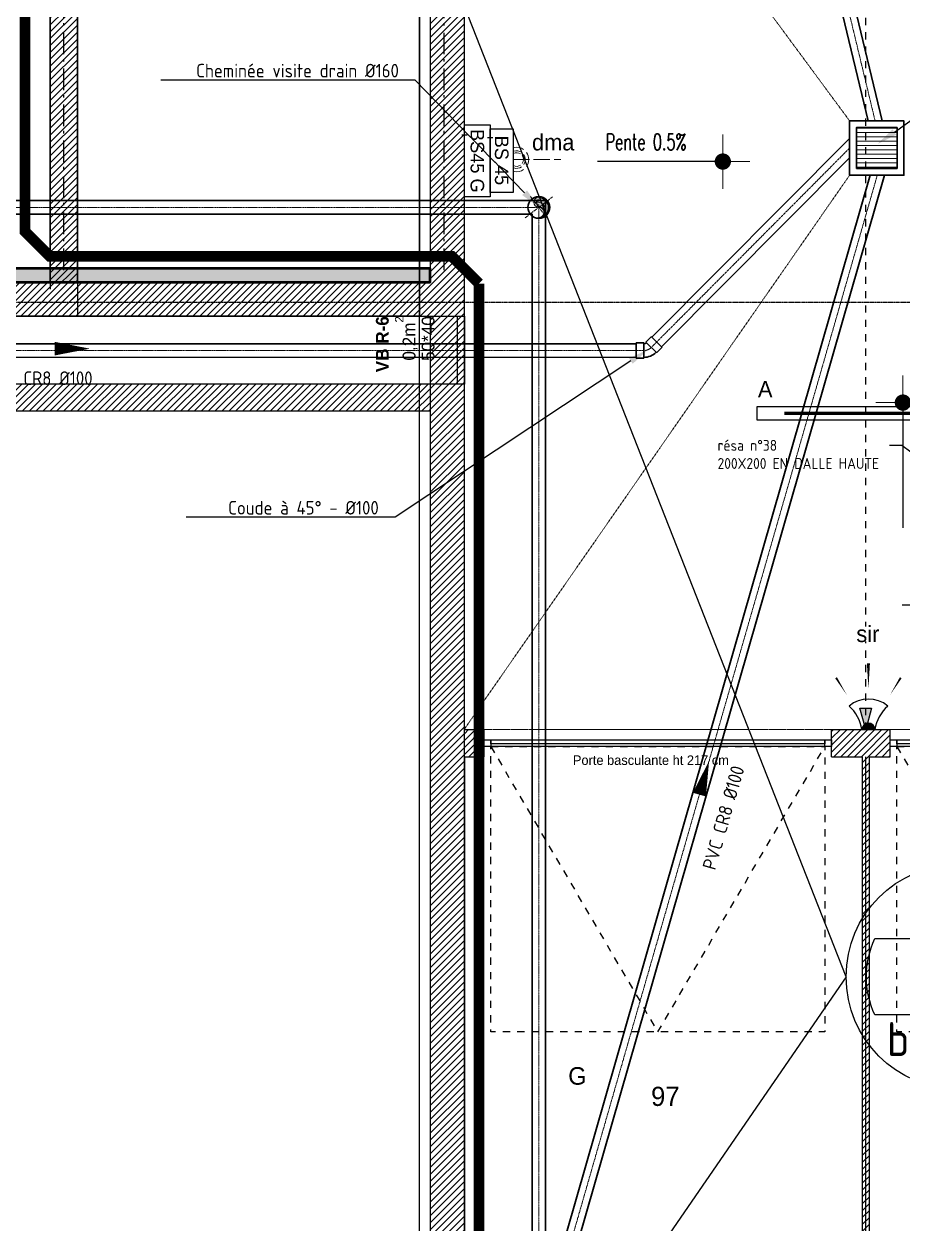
# Model space of a CAD drawing. Header units: centimetres. Extents: x 2097 to 16812, y -3973 to 8191.
# Drawn here: x 8127 to 8774, y 2583 to 3466 of the extents above; entities that cross this region are included whole.
import ezdxf
from ezdxf import colors
from ezdxf.entities.mleader import LeaderData, LeaderLine
from ezdxf.enums import TextEntityAlignment as Align
from ezdxf.math import Vec2, Vec3

# ---------------------------------------------------------------- set-up
doc = ezdxf.new("R2010")
doc.units = ezdxf.units.CM
for name, pattern in [('ACAD_ISO02W100', [15, 12, -3]), ('AXES', [4, 2.5, -0.4999999999999999, 0.4999999999999999, -0.4999999999999999]), ('CACHE', [0.7499999999999999, 0.4999999999999999, -0.25]), ('prlm_ep', [2.5, 1.25, -0.25, 0.25, -0.25, 0.25, -0.25]), ('Style de ligne -1', [0.41664, 0.20828, -0.20836]), ('Style de ligne -6', [1.0416400000000001, 0.625, -0.20828, 0.06943000000000005, -0.13893]), ('VW-01', [0.41656, 0.20828, -0.20828])]:
    doc.linetypes.add(name, pattern=pattern)
doc.layers.get('0').update_dxf_attribs({"color": 252, "lineweight": 18})
for name, color, linetype in [('01_texte', 252, 'Continuous'), ('B GÈnÈral_Hatch', 252, 'Continuous'), ('B Général', 252, 'Continuous'), ('C ANNOTATIONS-axes horizontaux', 252, 'VW-01'), ('C ANNOTATIONS-prestations', 252, 'Continuous'), ('C ANNOTATIONS-texte', 252, 'Continuous'), ('prlm-BA', 252, 'Continuous'), ('prlm-EAU-EP', 141, 'Continuous'), ('prlm-ELEC-CFO', 201, 'Continuous'), ('prlm-ELEC-SSI', 230, 'Continuous')]:
    doc.layers.add(name, color=color, linetype=linetype)
doc.layers.add('_GAZELEC-RESERVATION', color=1, linetype='Continuous', lineweight=18)
doc.layers.add('Fontanel-rsd', color=7, linetype='Continuous', lineweight=0)
doc.layers.add('prlm-ZEROPLOT', color=254, linetype='Continuous', plot=False)
doc.styles.add('00-Cote-50ème', font='ROMANS.SHX', dxfattribs={"width": 0.65, "height": 12})
doc.styles.add('CEDTXT', font='isocp.shx')
doc.styles.add('Eurostile', font='')
doc.styles.add('Eurostile (bold)', font='')
doc.styles.add('prlm-elec-cfo', font='comic.ttf', dxfattribs={"height": 12})
doc.styles.add('prlm-elec-ssi', font='comic.ttf', dxfattribs={"height": 12})
doc.styles.get("Standard").update_dxf_attribs({"font": 'isocp.shx', "height": 15})
doc.styles.get('Eurostile').set_extended_font_data('Eurostile')
doc.styles.get('Eurostile (bold)').set_extended_font_data('Eurostile', bold=True)
doc.dimstyles.new('Côtes-EXE-50ème-cm', dxfattribs={"dimscale": 1000, "dimtxt": 12, "dimasz": 0.01, "dimexe": 0.02, "dimexo": 0.02, "dimgap": 0.0018, "dimtad": 1, "dimdec": 1, "dimrnd": 0.5, "dimzin": 12, "dimdsep": 46, "dimtxsty": '00-Cote-50ème', "dimblk1": 'COT-ROND', "dimblk2": 'COT-ROND', "dimsah": 1, "dimcen": 0, "dimse1": 1, "dimse2": 1, "dimclrd": 256, "dimclre": 256, "dimclrt": 7, "dimazin": 2, "dimtfac": 1, "dimtdec": 1, "dimtix": 1, "dimtmove": 2, "dimatfit": 3, "dimldrblk": 'COT-ROND', "dimfxl": 1, "dimtolj": 1, "dimtzin": 0, "dimarcsym": 0})
pattern_1 = [(45, (0, 0), (2.425347222222122, -2.645833333333339), [])]

# ---------------------------------------------------------------- blocks, each defined once
blk = doc.blocks.new('Parking Spaces')
at = {"layer": 'B Général', "linetype": 'Continuous'}
for p, q in [((0, 0), (3.061616997868383e-14, 500)), ((295.5, 0), (295.5000000000001, 500)), ((295.5, 0), (295.5000000000001, 500)), ((591, 0), (591, 500))]:
    blk.add_line(p, q, dxfattribs=at)
at = {"layer": 'B Général', "extrusion": (0, 0, -1), "char_height": 14.11800130208333, "attachment_point": 5, "text_direction": (-1, 1.224646799147353e-16, 0), "line_spacing_factor": 0.8941417206159927, "style": 'Eurostile'}
for s, insert in [('96', (147.75, 250)), ('97', (443.25, 250))]:
    blk.add_mtext(s, dxfattribs=dict(at, insert=insert))
blk = doc.blocks.new('Porte basculante ht200cm')
at = {"layer": 'B Général', "linetype": 'Style de ligne -1', "ltscale": 25.4}
for p, q in [((-123, -2.5), (0, -212.5)), ((0, -212.5), (123, -2.5))]:
    blk.add_line(p, q, dxfattribs=at)
at = {"layer": 'B Général', "linetype": 'Continuous', "flags": 128}
for points in [[(-128, 2.5), (128, 2.5), (128, -2.5), (-128, -2.5)], [(-123, 2.5), (123, 2.5), (123, -0.5), (-123, -0.5)]]:
    blk.add_lwpolyline(points, close=True, dxfattribs=at)
at = {"layer": 'B Général', "flags": 128}
for points in [[(-128, 2.5), (-123, 2.5), (-123, -2.5), (-128, -2.5)], [(123, 2.5), (128, 2.5), (128, -2.5), (123, -2.5)]]:
    blk.add_lwpolyline(points, close=True, dxfattribs=at)
at = {"layer": 'B Général', "linetype": 'Style de ligne -1', "ltscale": 25.4, "flags": 128}
blk.add_lwpolyline([(-123, -2.5), (123, -2.5), (123, -212.5), (-123, -212.5)], close=True, dxfattribs=at)
at = {"layer": 'B Général', "insert": (-66, -238.416693250868), "char_height": 12.94150119357639, "attachment_point": 1, "line_spacing_factor": 0.8941417206159925, "style": 'Eurostile'}
blk.add_mtext('G', dxfattribs=at)
at = {"layer": 'C ANNOTATIONS-prestations', "insert": (-62.5811138648618, -8.981973471623414), "char_height": 7.059000651041666, "attachment_point": 1, "line_spacing_factor": 0.8941417206159927, "style": 'Eurostile'}
blk.add_mtext('Porte basculante ht 217 cm', dxfattribs=at)
blk = doc.blocks.new('Objet Paramétrique-3')
at = {"layer": 'B Général', "linetype": 'Continuous'}
for p, q in [((0, 0), (3.061616997868383e-14, 500)), ((250, 0), (250.0000000000001, 500)), ((0, 0), (250, 0))]:
    blk.add_line(p, q, dxfattribs=at)
at = {"layer": 'B Général', "insert": (125, 250), "char_height": 14.11800130208333, "attachment_point": 5, "line_spacing_factor": 0.8941417206159927, "style": 'Eurostile'}
blk.add_mtext('99', dxfattribs=at)
blk = doc.blocks.new('Objet Paramétrique-6')
at = {"layer": 'B Général', "linetype": 'Continuous'}
for p, q in [((0, 0), (3.061616997868383e-14, 500)), ((260, 0), (260.0000000000001, 500)), ((0, 0), (260, 0))]:
    blk.add_line(p, q, dxfattribs=at)
at = {"layer": 'B Général', "insert": (130, 250), "char_height": 14.11800130208333, "attachment_point": 5, "line_spacing_factor": 0.8941417206159927, "style": 'Eurostile'}
blk.add_mtext('98', dxfattribs=at)
blk = doc.blocks.new('A$C711F189D')
at = {"layer": '01_texte', "color": 0}
for points in [[(-476.9158257470899, -949.1198513158765), (-757.9993493668971, -235.1511686451781)], [(-476.9158257470899, -949.1198513158765), (-762.9993531558557, -1364.8979741271)]]:
    blk.add_lwpolyline(points, dxfattribs=at)
blk.add_lwpolyline([(-455.8088854654106, -921.0277531900379), (-332.6913793445474, -921.0277531900379, -0.2173899668978265), (-332.6913793445474, -977.2119494417152), (-455.8088854654106, -977.2119494417152, -0.2173899668978255), (-455.8088854654106, -921.0277531900379, 24.04159457879226)], format="xyb", dxfattribs=at)
blk.add_circle((-394.2501324049863, -949.1198513158765), 82.66569334210362, dxfattribs=at)
at = {"layer": '01_texte', "color": 0, "style": 'CEDTXT'}
blk.add_text('b:205.03', height=25, dxfattribs=at).set_placement((-392.5550811782359, -995.023242302474), align=Align.MIDDLE_CENTER)
blk = doc.blocks.new('xi.lumA')
at = {"layer": 'prlm-ELEC-CFO', "color": 0, "linetype": 'ByBlock', "lineweight": -2, "ltscale": 50}
blk.add_lwpolyline([(-80, -5), (-80, 5), (80, 5), (80, -5)], close=True, dxfattribs=at)
at = {"layer": 'prlm-ELEC-CFO', "color": 0, "linetype": 'ByBlock', "lineweight": 5, "ltscale": 50, "const_width": 2.6}
blk.add_lwpolyline([(-60, 0), (60, 2.449293598294707e-15), (60, 2.449293598294707e-15)], dxfattribs=at)
blk = doc.blocks.new('xi.dma')
at = {"layer": 'prlm-ELEC-CFO', "color": 0, "linetype": 'ACAD_ISO02W100', "lineweight": 5, "flags": 128}
for points in [[(0, 0), (2.14306111918916e-15, 35)], [(-20, 0), (20, 0)]]:
    blk.add_lwpolyline(points, dxfattribs=at)
at = {"layer": 'prlm-ELEC-CFO', "color": 0, "linetype": 'ByBlock', "lineweight": 5}
for radius, start, end in [(9, 55.00000000000264, 124.9999999999974), (6.5, 55.00000000000264, 124.9999999999974), (9, 145.0000000000026, 191.8029645932288), (6.5, 145.0000000000026, 199.0386751890759), (5, 145.0000000000026, 207.3744600146318), (5, 55.00000000000264, 124.9999999999974), (5, 332.6255399853683, 34.99999999999736), (6.5, 340.9613248109241, 34.99999999999736), (9, 348.1970354067711, 34.99999999999736)]:
    blk.add_arc((-1.818989403545856e-12, 2.41194238509479), radius, start, end, dxfattribs=at)
blk = doc.blocks.new('xi.bs45')
at = {"layer": 'prlm-ELEC-SSI', "color": 0, "linetype": 'ByBlock', "lineweight": -2}
blk.add_lwpolyline([(-23.45764456212055, 17), (23.45764456212055, 17), (23.45764456212055, 0), (-23.45764456212055, 0)], close=True, dxfattribs=at)
at = {"layer": 'prlm-ZEROPLOT', "color": 254, "linetype": 'ByBlock', "lineweight": -2}
blk.add_lwpolyline([(-16.99832946183544, -1.978939716698825), (-16.99832946183544, 2.021060283301175)], dxfattribs=at)
at = {"layer": 'prlm-ELEC-SSI', "color": 0, "linetype": 'ByBlock', "lineweight": -2, "insert": (-0.2377037487871603, 8.38592440103168), "char_height": 10, "width": 43.76937607658702, "attachment_point": 5, "style": 'prlm-elec-cfo', "bg_fill": 3, "box_fill_scale": 1, "bg_fill_color": 256, "bg_fill_transparency": 0}
blk.add_mtext('BS 45', dxfattribs=at)
blk = doc.blocks.new('xi.bs45g')
at = {"layer": 'prlm-ELEC-SSI', "color": 0, "linetype": 'ByBlock', "lineweight": -2}
blk.add_lwpolyline([(-26.45764456212056, 19), (26.45764456212055, 19), (26.45764456212055, 0), (-26.45764456212055, 0)], close=True, dxfattribs=at)
at = {"layer": 'prlm-ZEROPLOT', "color": 254, "linetype": 'ByBlock', "lineweight": -2}
blk.add_lwpolyline([(-18.99999999999999, -1.999999999999996), (-18.99999999999999, 2)], dxfattribs=at)
at = {"layer": 'prlm-ELEC-SSI', "color": 0, "linetype": 'ByBlock', "lineweight": -2, "insert": (0.06207185706060656, 9.460127505502925), "char_height": 10, "width": 49.66057497785333, "attachment_point": 5, "style": 'prlm-elec-cfo', "bg_fill": 3, "box_fill_scale": 1, "bg_fill_color": 256, "bg_fill_transparency": 0}
blk.add_mtext('BS45 G', dxfattribs=at)
blk = doc.blocks.new('xi.sir')
at = {"layer": 'prlm-ELEC-SSI'}
blk.add_hatch(color=0, dxfattribs=at).paths.add_polyline_path([(-4.810390982873949, 4.440892098500626e-16), (4.817543221989935, -1.332267629550188e-15, 1)])
at = {"layer": 'prlm-ELEC-SSI', "color": 0, "flags": 128}
for points in [[(0.003576119557994922, 30.00000000000001, 0, 2.25, 0), (0.00357611955799607, 48.75, 0, 0, 0)], [(-15.87292407984771, 25.45460157649832, 0, 1.5, 0), (-23.81117417955057, 38.18190236474748, 0, 0, 0)], [(15.88007631896371, 25.45460157649831, 0, 1.5, 0), (23.81832641866657, 38.18190236474748, 0, 0, 0)]]:
    blk.add_lwpolyline(points, format="xyseb", dxfattribs=at)
blk.add_lwpolyline([(-4.810390982873949, 4.592273826833915e-16), (4.817543221989935, -1.165734175856414e-15)], dxfattribs=at)
at = {"layer": 'prlm-ELEC-SSI', "color": 0}
for centre, radius, start, end in [((0.003576119557996284, -2.666980052802203e-16), 22.5, 50.61869435007318, 129.3813056499268), ((-33.01495127341107, -4.075443387564103), 28.49748164290633, 8.222097287565061, 48.87538131448579), ((33.02210351252705, -4.075443387564108), 28.49748164290633, 131.1246186855142, 171.7779027124349), ((0.003576119557993085, -3.532533965865114e-16), 4.813967102431942, 0, 180)]:
    blk.add_arc(centre, radius, start, end, dxfattribs=at)
blk = doc.blocks.new('COT-ROND')
at = {"color": 0, "linetype": 'ByBlock', "lineweight": 0}
for p, q in [((0, -1), (0, 1)), ((-1, 0), (1, 0))]:
    blk.add_line(p, q, dxfattribs=at)
at = {"color": 0, "linetype": 'ByBlock', "lineweight": 0, "const_width": 0.3}
blk.add_lwpolyline([(-0.1499999999999986, 0, 1), (0.1499999999999986, 0, 1)], format="xyb", close=True, dxfattribs=at)
blk = doc.blocks.new('PVC DN100 C 45°')
at = {"color": 0, "lineweight": -2}
for p, q in [((112.3664609669058, 102.2437120883587), (72.0613744392731, 61.93862556072418)), ((116.3969696196691, 98.21320343559637), (112.3664609669058, 102.2437120883587)), ((116.3969696196691, 98.21320343559637), (187.107647738324, 27.50252531694423)), ((0, 50), (0, 55.70000000000073)), ((0, 55.70000000000073), (57, 55.70000000000073)), ((0, 50), (0, -50)), ((57, 55.70000000000073), (57, 50)), ((57, 50), (57, -50)), ((72.0613744392731, 61.93862556072418), (76.09188309203637, 57.90811690796181)), ((76.09188309203637, 57.90811690796181), (146.8025612106912, -12.80256121069033)), ((150.8330698634545, -16.83306986345269), (191.1381563910873, 23.47201666418187)), ((191.1381563910873, 23.47201666418187), (187.107647738324, 27.50252531694423)), ((0, -55.70000000000073), (0, -50)), ((57, -55.70000000000073), (0, -55.70000000000073)), ((57, -50), (57, -55.70000000000073)), ((146.8025612106912, -12.80256121069033), (150.8330698634545, -16.83306986345269))]:
    blk.add_line(p, q, dxfattribs=at)
at = {"color": 9, "linetype": 'AXES'}
for p, q in [((0, 0), (56.99999999999909, 0)), ((111.4472221513633, 22.55277784863574), (151.752308678997, 62.85786437626666))]:
    blk.add_line(p, q, dxfattribs=at)
at = {"color": 0, "lineweight": -2}
for radius in [27, 127]:
    blk.add_arc((57, 77), radius, 270, 315.0000000000737, dxfattribs=at)
at = {"color": 9, "linetype": 'AXES'}
blk.add_arc((56.99999999999909, 77), 77, 270, 315.0000000000737, dxfattribs=at)
blk = doc.blocks.new('A$C71B04B9C')
at = {"linetype": 'Continuous', "true_color": 0xe6e6e6}
h = blk.add_hatch(color=254, dxfattribs=at)
edge = h.paths.add_edge_path()
edge.add_arc((-0.000202514882403193, -4.903904482489452e-08), 7.460166020399811, 270.0154294565103, 450.0154294565103)
edge.add_arc((-0.001207006909680786, 3.73008282590763), 3.730083010199905, 90.0154294565103, 270.0154294565103)
edge.add_arc((0.0008019771448743995, -3.730082923986629), 3.730083010199905, -89.98457054348972, 90.01542945651028, ccw=False)
at = {"color": 9, "linetype": 'AXES'}
for p, q in [((-10.09425495997857, -7.732988994959669), (10.09256624834961, 7.733200575885348)), ((-6.082109386490629, 7.93850703769931), (6.08138272609358, -7.937558584082581))]:
    blk.add_line(p, q, dxfattribs=at)
at = {"color": 9, "linetype": 'Continuous'}
for p, q in [((-0.001709252919681603, 5.595124263382786), (-1.866248444384837, 3.729580579893991)), ((-1.866248444384837, 3.729580579893991), (-0.001207006909680786, 3.73008282590763)), ((-0.0003364471485838294, 0.4973443342869359), (-0.0007047608960419893, 1.865041388434292)), ((3.729880360067909, 0.001004442987323273), (3.480705922389461, 1.865978914326661))]:
    blk.add_line(p, q, dxfattribs=at)
at = {"color": 0, "linetype": 'ByBlock', "lineweight": -2}
blk.add_circle((-0.0002025148696702672, -4.903904482489452e-08), 8, dxfattribs=at)
at = {"color": 9, "linetype": 'Continuous'}
for centre, radius, start, end in [((-0.001207006909680786, 3.73008282590763), 3.730083010199905, 90.0154294565103, 270.0154294565103), ((-0.001207006909680786, 3.73008282590763), 1.865041505099953, 90.0154294565103, 270.0154294565103), ((-0.000202514882403193, -4.903904482489452e-08), 7.460166020399811, 270.0154294565103, 90.0154294565103), ((-0.000202514882403193, -4.903904482489452e-08), 6.962821619039822, 0.01542945677085333, 90.0154294565103), ((-0.000202514882403193, -4.903904482489452e-08), 3.730083010199905, 0.01542945677085333, 90.0154294565103), ((0.00850601699858089, -3.481408639632718), 3.978762799745972, 269.9035237799076, 90.12733513360807), ((0.0008019771448743995, -3.730082923986629), 3.730083010199905, 270.0154294565103, 90.0154294565103), ((-0.5153091976098949, -0.0001387646043440327), 7.477928320448124, 273.9652974788025, 0.01542945677085333), ((-0.6075209821756289, -2.030986642619609), 5.64800316707056, 303.239055893699, 43.62791370935579)]:
    blk.add_arc(centre, radius, start, end, dxfattribs=at)

msp = doc.modelspace()

# ---------------------------------------------------------------- hatches: boundary and pattern name
at = {"layer": 'B GÈnÈral_Hatch', "linetype": 'Continuous'}
h = msp.add_hatch(dxfattribs=at)
h.set_pattern_fill('50_BETON', color=256, style=0, pattern_type=2)
h.set_pattern_definition(pattern_1)
h.paths.add_polyline_path([(8166.484212985633, 3251.388688507506), (8166.484213010064, 3774.33588197905), (8146.484213010301, 3779.336586608736), (8146.484212986566, 3271.388688509907)])
h = msp.add_hatch(dxfattribs=at)
h.set_pattern_fill('50_BETON', color=256, style=0, pattern_type=2)
h.set_pattern_definition(pattern_1)
h.paths.add_polyline_path([(8451.484862326146, 3779.325841030478), (8426.484862326146, 3774.326721810602), (8426.484862326142, 2324.490936158188), (8451.484862326142, 2349.490936158189)])
h = msp.add_hatch(dxfattribs=at)
h.set_pattern_fill('50_BETON', color=256, style=0, pattern_type=2)
h.set_pattern_definition(pattern_1)
h.paths.add_polyline_path([(8426.484862326144, 3251.388905064828), (8426.484862326144, 3276.388905064828), (7074.484212900567, 3276.388905064827), (7074.484212900567, 3251.388905064828)])
h = msp.add_hatch(dxfattribs=at)
h.set_pattern_fill('50_BETON', color=256, style=0, pattern_type=2)
h.set_pattern_definition(pattern_1)
h.paths.add_polyline_path([(7738.999999867992, 3201.388905064828), (7718.999999867992, 3181.388905064828), (8426.484862326144, 3181.388905064828), (8426.484862326144, 3201.388905064828)])
msp.add_hatch(color=250, dxfattribs=at).paths.add_polyline_path([(8751.23823088272, 2963.063904635271), (8746.984537452878, 2947.188904635271), (8742.730844023034, 2963.063904635271)])
h = msp.add_hatch(dxfattribs=at)
h.set_pattern_fill('50_BETON', color=256, style=0, pattern_type=2)
h.set_pattern_definition(pattern_1)
h.paths.add_polyline_path([(8451.476265198864, 2947.188904635271), (8451.476265198864, 2927.188904635271), (8465.93299653432, 2927.188904635271), (8465.93299653432, 2947.188904635271)])
h = msp.add_hatch(dxfattribs=at)
h.set_pattern_fill('50_BETON', color=256, style=0, pattern_type=2)
h.set_pattern_definition(pattern_1)
h.paths.add_polyline_path([(8721.93299653432, 2947.188904635271), (8721.93299653432, 2927.188904635271), (8765, 2927.188904635271), (8765, 2947.188904635271)])
h = msp.add_hatch(dxfattribs=at)
h.set_pattern_fill('50_BETON', color=256, style=0, pattern_type=2)
h.set_pattern_definition(pattern_1)
h.paths.add_polyline_path([(8749.694215426745, 2927.188904635267), (8744.694215426745, 2927.18890463527), (8744.694215426745, 2349.490936158189), (8749.694215426745, 2349.490936158189)])
at = {"layer": 'Fontanel-rsd', "lineweight": 15, "ltscale": 5}
h = msp.add_hatch(dxfattribs=at)
h.set_pattern_fill('ANSI31', color=6, angle=134.9999999999997, style=0)
h.set_pattern_definition([(180, (39467882.64759953, -5142751.953254766), (-2.217930156804754e-14, -3.175), [])])
h.paths.add_polyline_path([(8740.147510576366, 3360.13848110369), (8740.147510576366, 3390.138481118591), (8770.147510583816, 3390.138481118591), (8770.147510583816, 3360.13848110369)])
at = {"layer": 'Fontanel-rsd', "lineweight": 0}
h = msp.add_hatch(color=101, dxfattribs=at)
h.dxf.hatch_style = 1
h.paths.add_polyline_path([(7519.401915695958, 3286.488904948435), (7519.401915695958, 3276.488905158719), (8426.284197456014, 3276.488905158719), (8426.284197456014, 3286.488904948435)])

# ---------------------------------------------------------------- linework, layer by layer
at = {"layer": 'B Général', "linetype": 'Style de ligne -6', "ltscale": 25.4}
for p, q in [((8156.484212929124, 3285.388905000714), (8156.484212929124, 5820.388904897489)), ((8436.48421288884, 3285.388904998722), (8436.48421288884, 5820.388904895496))]:
    msp.add_line(p, q, dxfattribs=at)
at = {"layer": 'B Général', "linetype": 'VW-01', "ltscale": 25.4}
msp.add_line((8746.984537452878, 2947.188904635271), (8746.984537452878, 3977.188904635271), dxfattribs=at)
at = {"layer": 'B Général', "linetype": 'Continuous', "lineweight": 18}
for p, q in [((8146.484213010299, 3779.336586608734), (8146.484212986567, 3271.388688509907)), ((8166.484213010064, 3774.335881979049), (8166.484212985633, 3251.388688507506)), ((8426.484862326146, 3276.388905064828), (8426.484862326146, 3774.326721810602)), ((8451.484862326142, 2349.490936158189), (8451.484862326146, 3779.325841030478)), ((7896.984212870588, 3276.388905064828), (8426.484862326144, 3276.388905064828)), ((7738.999999867992, 3251.388905064828), (8426.484862326144, 3251.388905064828)), ((8426.484862326142, 2324.490936158188), (8426.484862326146, 3251.388905064828)), ((8426.484862326146, 3201.388905064828), (7738.999999867992, 3201.388905064828)), ((8426.484862326146, 3181.388905064828), (7718.999999867992, 3181.388905064828)), ((8451.476265198864, 2947.188904635271), (8465.93299653432, 2947.188904635271)), ((8721.93299653432, 2947.188904635271), (8765, 2947.188904635271)), ((8451.476265198864, 2927.188904635271), (8465.93299653432, 2927.188904635271)), ((8721.93299653432, 2927.188904635271), (8744.694215426745, 2927.188904635271)), ((8744.694215426745, 2349.490936158189), (8744.694215426745, 2927.188904635271)), ((8749.694215426745, 2927.188904635271), (8765, 2927.188904635271)), ((8749.694215426745, 2349.490936158189), (8749.694215426745, 2927.188904635271))]:
    msp.add_line(p, q, dxfattribs=at)
at = {"layer": 'B Général', "linetype": 'Continuous'}
for p, q in [((8146.484213010299, 3779.336586608734), (8146.484212986567, 3271.388688509907)), ((8166.484213010064, 3774.335881979049), (8166.484212985633, 3251.388688507506)), ((8426.484862326146, 3276.388905064829), (8426.484862326146, 3774.326721810602)), ((8451.484862326142, 2349.490936158189), (8451.484862326146, 3779.325841030478)), ((7896.984212870588, 3276.388905064828), (8426.484862326144, 3276.388905064828)), ((7738.999999867992, 3251.388905064828), (8426.484862326144, 3251.388905064828)), ((8426.484862326142, 2324.490936158188), (8426.484862326146, 3251.388905064828)), ((8426.484862326146, 3201.388905064828), (7738.999999867992, 3201.388905064828)), ((8426.484862326146, 3181.388905064828), (7718.999999867992, 3181.388905064828)), ((8451.476265198864, 2947.188904635271), (8465.93299653432, 2947.188904635271)), ((8451.476265198864, 2927.188904635271), (8451.476265198864, 2947.188904635271)), ((8465.93299653432, 2927.188904635271), (8465.93299653432, 2947.188904635271)), ((8721.93299653432, 2947.188904635271), (8765, 2947.188904635271)), ((8721.93299653432, 2927.188904635271), (8721.93299653432, 2947.188904635271)), ((8765, 2927.188904635271), (8765, 2947.188904635271)), ((8451.476265198864, 2927.188904635271), (8465.93299653432, 2927.188904635271)), ((8721.93299653432, 2927.188904635271), (8744.694215426745, 2927.188904635271)), ((8744.694215426745, 2349.490936158189), (8744.694215426745, 2927.188904635271)), ((8749.694215426745, 2927.188904635271), (8765, 2927.188904635271)), ((8749.694215426745, 2349.490936158189), (8749.694215426745, 2927.188904635271))]:
    msp.add_line(p, q, dxfattribs=at)
at = {"layer": 'B Général', "linetype": 'VW-01', "lineweight": 18, "ltscale": 25.4}
msp.add_line((7085.888078954927, 3286.388904948435), (8426.484212828176, 3286.388904948435), dxfattribs=at)
at = {"layer": 'B Général', "linetype": 'Continuous', "flags": 128}
for points in [[(8426.484862326146, 3201.388905064828), (8426.484862326146, 3251.388905064828), (8451.484862326146, 3251.388905064828), (8451.484862326146, 3201.388905064828)], [(8446.484862326146, 3201.388905064828), (8446.484862326146, 3251.388905064828), (8451.484862326146, 3251.388905064828), (8451.484862326146, 3201.388905064828)]]:
    msp.add_lwpolyline(points, close=True, dxfattribs=at)
at = {"layer": 'B Général', "flags": 128}
msp.add_lwpolyline([(8751.23823088272, 2963.063904635271), (8746.984537452878, 2947.188904635271), (8742.730844023034, 2963.063904635271)], close=True, dxfattribs=at)
at = {"layer": 'C ANNOTATIONS-axes horizontaux'}
msp.add_line((12370.81265411933, 3261.3889048877), (2960.812654119335, 3261.3889048877), dxfattribs=at)
at = {"layer": 'Fontanel-rsd', "color": 1, "lineweight": 30}
for points in [[(8588.680855827355, 4060.266287875682), (8748.800987181585, 3395.138481103689)], [(8598.966543779246, 4060.266287875682), (8759.086675133476, 3395.138481103689)], [(8735.147510576366, 3382.226347007243), (8589.560905237058, 3235.948846037295)], [(8735.147510576366, 3368.050615214985), (8596.648691699162, 3228.894536498608)]]:
    msp.add_lwpolyline(points, dxfattribs=at)
at = {"layer": 'Fontanel-rsd', "color": 9, "linetype": 'AXES', "lineweight": 15, "ltscale": 0.3}
for points in [[(8593.8236998033, 4060.266287875682), (8753.94383115753, 3395.138481103689)], [(8735.147510576366, 3375.138481111114), (8593.10479846811, 3232.421691267951)], [(8506.284846982695, 3331.488891680955), (7134.284197534744, 3331.488891566399)], [(8506.284846982688, 2404.490922774175), (8506.284846982695, 3331.488891680955)]]:
    msp.add_lwpolyline(points, dxfattribs=at)
at = {"layer": 'Fontanel-rsd', "color": 6, "lineweight": 30, "ltscale": 5}
for points in [[(8735.147510576366, 3355.138481118591), (8735.147510576366, 3395.138481103689), (8775.147510561465, 3395.138481103689), (8775.147510561465, 3355.138481118591)], [(8740.147510576366, 3360.13848110369), (8740.147510576366, 3390.138481118591), (8770.147510583816, 3390.138481118591), (8770.147510583816, 3360.13848110369)]]:
    msp.add_lwpolyline(points, close=True, dxfattribs=at)
at = {"layer": 'Fontanel-rsd', "color": 140, "lineweight": 30}
for points in [[(8511.284846982688, 2409.490922774175), (8511.284846982695, 3336.488891682059)], [(8501.284846982695, 3326.488891681225), (7129.284197534744, 3326.488891681225)], [(8501.28484698269, 2399.490922774175), (8501.284846982695, 3326.488891681225)]]:
    msp.add_lwpolyline(points, dxfattribs=at)
at = {"layer": 'Fontanel-rsd', "color": 94, "lineweight": 50}
msp.add_lwpolyline([(7519.401915695958, 3286.488904948435), (7519.401915695958, 3276.488905158719), (8426.284197456014, 3276.488905158719), (8426.284197456014, 3286.488904948435)], close=True, dxfattribs=at)
at = {"layer": 'Fontanel-rsd', "color": 1, "lineweight": 30}
for points, elevation in [([(8149.795048178645, 3227.507978795884, 9.999999999999996, 0, 0), (8175.718392752018, 3227.506517724369, 0, 0, 0)], -2.122181393690451e-09), ([(8624.528910673074, 2899.305843075757, 9.999999999999996, 0, 0), (8631.689678204551, 2924.220561704807, 0, 0, 0)], -4.999979430668971e-08)]:
    msp.add_lwpolyline(points, format="xyseb", dxfattribs=dict(at, elevation=elevation))
at = {"layer": 'Fontanel-rsd', "color": 9, "linetype": 'AXES', "lineweight": 15, "ltscale": 0.3, "elevation": -2.122181393690451e-09}
msp.add_lwpolyline([(7788.136745862462, 3226.146601477399), (8577.944481842329, 3226.103311028255)], dxfattribs=at)
at = {"layer": 'Fontanel-rsd', "color": 1, "lineweight": 30, "elevation": -2.122181393690451e-09}
for points in [[(7788.137019919331, 3231.146601469889), (8577.94475589921, 3231.103311020744)], [(7788.136471805594, 3221.146601484912), (8577.944207785447, 3221.103311035766)]]:
    msp.add_lwpolyline(points, dxfattribs=at)
at = {"layer": 'prlm-ZEROPLOT'}
for points in [[(8418.484862324302, 4917.388168060701), (10859.38766629214, 4917.388168173071), (10859.38913113581, 3517.38999376426), (9818.48455593083, 3517.38999376426), (9818.48455593083, 2192.490936275804), (8418.484862262412, 2192.490936275775)], [(8418.484862324272, 3251.426602378683), (7626.484212869933, 3251.388904786), (7626.484212869933, 3317.639232783722), (7638.484212898056, 3317.639232783722), (7638.484212905905, 4893.388904381263), (7810.484212905905, 4893.388904381263), (7810.484212905905, 4904.888904757479), (8418.484862324018, 4904.88890474367)]]:
    msp.add_lwpolyline(points, close=True, dxfattribs=at)

# ---------------------------------------------------------------- block references
at = {"layer": 'B Général'}
for name, p, rotation in [('Objet Paramétrique-3', (7896.484212954712, 3276.388904995825), 2.637551302915977e-09), ('Objet Paramétrique-6', (8166.484329394475, 3276.388905016166), 359.9999999976352)]:
    msp.add_blockref(name, p, dxfattribs=dict(at, rotation=rotation))
for p in [(8593.93299653432, 2937.188904635271), (8893, 2937.188904635271)]:
    msp.add_blockref('Porte basculante ht200cm', p, dxfattribs=at)
at = {"layer": 'B Général', "xscale": -1}
msp.add_blockref('Parking Spaces', (9042.694215426745, 2427.188904635271), dxfattribs=at)
at = {"layer": 'Fontanel-rsd', "color": 140, "lineweight": 30}
msp.add_blockref('A$C71B04B9C', (8506.284846982695, 3331.488891680955), dxfattribs=at)
at = {"layer": 'Fontanel-rsd', "color": 1, "lineweight": 30, "xscale": -0.1, "yscale": 0.1, "zscale": 0.1, "rotation": 45.13562931832346}
msp.add_blockref('PVC DN100 C 45°', (8593.104798468086, 3232.421691267974), dxfattribs=at)
at = {"layer": 'prlm-BA'}
msp.add_blockref('A$C711F189D', (9209.484212606141, 3714.388910204608), dxfattribs=at)
at = {"layer": 'prlm-ELEC-CFO', "rotation": 270}
msp.add_blockref('xi.dma', (8487.484862326146, 3366.661492307628), dxfattribs=at)
at = {"layer": 'prlm-ELEC-CFO'}
msp.add_blockref('xi.lumA', (8746.984537452878, 3179.888904636067), dxfattribs=at)
at = {"layer": 'prlm-ELEC-SSI', "lineweight": 20}
msp.add_blockref('xi.sir', (8748.991738102963, 2947.141180516712), dxfattribs=at)

# ---------------------------------------------------------------- texts
at = {"layer": 'C ANNOTATIONS-texte', "insert": (8386.310639235864, 3251.388905064828), "char_height": 9.412000868055555, "width": 50.00000000000036, "attachment_point": 3, "rotation": 90, "line_spacing_factor": 0.8941417206159925, "style": 'Eurostile (bold)'}
msp.add_mtext('VB R-6\\P{\\fEurostile|b0|i0|c0|p0;0,2m}{\\fEurostile|b0|i0|c0|p0;\\H0.6667x;\\S2^ ;}{\\fEurostile|b0|i0|c0|p0; }{\\fEurostile|b0|i0|c0|p0;50*40}', dxfattribs=at)
at = {"layer": 'Fontanel-rsd', "color": 3, "insert": (8585.240491704908, 3379.648043407307), "char_height": 12, "attachment_point": 5, "line_spacing_factor": 0.8, "style": '00-Cote-50ème'}
msp.add_mtext('\\A1;Pente 0.5%', dxfattribs=at)
at = {"layer": 'Fontanel-rsd', "color": 1, "lineweight": 15, "char_height": 9.999999999999995, "attachment_point": 7}
for insert, rotation in [((8099.069767591203, 3200.770103487813, 4.575543151930881e-08), 0.02238703048217148), ((8636.217862179908, 2843.169077232546, -2.122181393690451e-09), 73.99037602313612)]:
    msp.add_mtext_dynamic_manual_height_columns('PVC CR8 Ø100', width=1678.142295874926, gutter_width=12.5, heights=[0], dxfattribs=dict(at, insert=insert, rotation=rotation))

# ---------------------------------------------------------------- leaders
at = {"layer": '_GAZELEC-RESERVATION', "color": 6}
ml = msp.add_multileader_mtext('Standard', dxfattribs=at)
ml.set_content('résa n°38\\P200X200 EN DALLE HAUTE', color=6)
ml.set_leader_properties()
ml.build(insert=Vec2(0, 0))
ml.multileader.update_dxf_attribs({"has_text_frame": 1, "arrow_head_size": 8, "scale": 20})
ctx = ml.context
ctx.base_point, ctx.scale, ctx.char_height, ctx.arrow_head_size, ctx.landing_gap_size, ctx.plane_origin, ctx.plane_x_axis, ctx.plane_y_axis = Vec3(8633.92206981555, 3156.319276407452), 20, 8, 8, 4, Vec3(8022.80411870971, 2975.022271393927), Vec3(1, -1.665334536937735e-16), Vec3(1.665334536937735e-16, 1)
notes = []
notes.append((ctx, [(0, (1, 1, 0), (8773.50971632812, 3156.319276407452), (-1, 1.665334536937735e-16), 8.984496906271943, [(0, [(8818.122628512974, 3123.198708567714)], 0, [])])]))
ctx.mtext.insert, ctx.mtext.text_direction, ctx.mtext.width, ctx.mtext.flow_direction = Vec3(8637.92206981555, 3160.347093866757), Vec3(1, -1.665334536937735e-16), 156.8850406025498, 5
at = {"layer": 'Fontanel-rsd', "color": 3}
for points in [[(8641.791435156365, 3365.175581405455), (8549.59105384243, 3365.175581405455)], [(8774.37769166491, 3187.821084667574), (8774.37769166491, 3095.620703353639)]]:
    msp.add_leader(points, dimstyle='Côtes-EXE-50ème-cm', override={"dimasz": 0.02, "dimclrd": 3}, dxfattribs=at)
at = {"layer": 'Fontanel-rsd', "color": 6}
ml = msp.add_multileader_mtext('Standard', dxfattribs=at)
ml.set_content('Regard à grille\\P40x40', color=6)
ml.set_leader_properties()
ml.build(insert=Vec2(0, 0))
ml.multileader.update_dxf_attribs({"has_text_frame": 1, "text_right_attachment_type": 6, "dogleg_length": 10, "arrow_head_size": 15})
ctx = ml.context
ctx.base_point, ctx.char_height, ctx.arrow_head_size, ctx.plane_origin = Vec3(8877.20399051771, 3457.339397766786), 10, 15, Vec3(8754.876650148846, 3378.218432440678)
ctx.right_attachment, ctx.text_align_type = 6, 2
notes.append((ctx, [(1, (1, 1, 0), (8867.20399051771, 3457.339397766786), (1, 0), 10, [(0, [(8755.883249327484, 3378.2184244699)], 0, [])])]))
ctx.mtext.insert, ctx.mtext.width, ctx.mtext.alignment, ctx.mtext.flow_direction = Vec3(8978.102580175198, 3462.443494475986), 221.1925276670858, 3, 5
at = {"layer": 'Fontanel-rsd', "color": 1}
ml = msp.add_multileader_mtext('Standard', dxfattribs=at)
ml.set_content('Coude à 45° - Ø100       ', color=1)
ml.set_leader_properties()
ml.build(insert=Vec2(0, 0))
ml.multileader.update_dxf_attribs({"has_text_frame": 1, "text_right_attachment_type": 6, "dogleg_length": 10, "arrow_head_size": 15})
ctx = ml.context
ctx.base_point, ctx.char_height, ctx.arrow_head_size, ctx.plane_origin = Vec3(8275.938494013812, 3110.42699969173), 10, 15, Vec3(8586.589740416268, 3226.706594128877)
ctx.right_attachment, ctx.text_align_type = 6, 2
notes.append((ctx, [(0, (1, 1, 0), (8400.412358287229, 3103.42699969173), (-1, 0), 10, [(0, [(8586.589740416268, 3226.706594128877)], 0, [])])]))
ctx.mtext.insert, ctx.mtext.width, ctx.mtext.alignment, ctx.mtext.flow_direction = Vec3(8388.412358287229, 3115.42699969173), 221.1925276670858, 3, 5
for ctx, leaders in notes:
    for number, flags, end, landing, length, lines in leaders:
        leader = LeaderData()
        leader.index, (leader.has_last_leader_line, leader.has_dogleg_vector, leader.attachment_direction) = number, flags
        leader.last_leader_point, leader.dogleg_vector, leader.dogleg_length = Vec3(end), Vec3(landing), length
        for number, points, colour, breaks in lines:
            line = LeaderLine()
            line.index, line.vertices, line.color, line.breaks = number, Vec3.list(points), colors.encode_raw_color(colour), breaks
            leader.lines.append(line)
        ctx.leaders.append(leader)

# ---------------------------------------------------------------- next in the draw order: block references
at = {"layer": 'prlm-ELEC-SSI', "rotation": 270}
msp.add_blockref('xi.bs45', (8470.484862326146, 3365.789271513699), dxfattribs=at)

# ---------------------------------------------------------------- next in the draw order: texts
at = {"layer": 'prlm-ELEC-CFO', "lineweight": 20, "char_height": 12, "attachment_point": 2, "line_spacing_factor": 0.8, "style": 'prlm-elec-cfo', "bg_fill": 3, "box_fill_scale": 0.95, "bg_fill_color": 256, "bg_fill_transparency": 0}
for s, insert in [('dma', (8516.874866605514, 3385.383576511154)), ('A', (8673.002371038549, 3203.742381805308))]:
    msp.add_mtext(s, dxfattribs=dict(at, insert=insert))
at = {"layer": 'prlm-ELEC-SSI', "lineweight": 20, "insert": (8748.574216043198, 3023.614394966616), "char_height": 12, "attachment_point": 2, "line_spacing_factor": 0.8, "style": 'prlm-elec-ssi', "bg_fill": 3, "box_fill_scale": 0.95, "bg_fill_color": 256, "bg_fill_transparency": 0}
msp.add_mtext('sir', dxfattribs=at)

# ---------------------------------------------------------------- next in the draw order: linework, layer by layer
at = {"layer": 'Fontanel-rsd', "color": 1, "lineweight": 30, "elevation": -4.999979430668971e-08}
msp.add_lwpolyline([(8478.336383623639, 2372.551918500145), (8760.742701721087, 3355.138481118591)], dxfattribs=at)
at = {"layer": 'prlm-EAU-EP', "linetype": 'prlm_ep', "ltscale": 20, "const_width": 8, "flags": 128}
msp.add_lwpolyline([(8462.222389358745, 3275.454124888406), (8462.248813375527, 2599.975713750666), (8462.266413200861, 2377.078115450203), (8470.741668056213, 2368.602860594846), (8475.18639027136, 2368.602860594846), (8731.965984081677, 2368.602860594846), (9062.49420005597, 2368.602860594846)], dxfattribs=at)

# ---------------------------------------------------------------- next in the draw order: block references
at = {"layer": 'prlm-ELEC-SSI', "rotation": 270}
msp.add_blockref('xi.bs45g', (8451.484862326146, 3365.789271513699), dxfattribs=at)

# ---------------------------------------------------------------- next in the draw order: leaders
at = {"layer": 'Fontanel-rsd', "color": 140}
ml = msp.add_multileader_mtext('Standard', dxfattribs=at)
ml.set_content('Cheminée visite drain Ø160', color=140)
ml.set_leader_properties()
ml.build(insert=Vec2(0, 0))
ml.multileader.update_dxf_attribs({"has_text_frame": 1, "text_right_attachment_type": 6, "dogleg_length": 10, "arrow_head_size": 15})
ctx = ml.context
ctx.base_point, ctx.char_height, ctx.arrow_head_size, ctx.plane_origin = Vec3(8793.56101039431, 3045.790155322644), 10, 15, Vec3(9016.374961915659, 2972.120226278712)
ctx.right_attachment, ctx.text_align_type = 6, 2
notes = []
notes.append((ctx, [(0, (1, 1, 0), (8961.05987466773, 3038.790155322644), (-1, 0), 10, [(0, [(9005.593432347034, 2972.494144261845)], 0, [])])]))
ctx.mtext.insert, ctx.mtext.width, ctx.mtext.alignment, ctx.mtext.flow_direction = Vec3(8949.05987466773, 3050.790155322644), 221.1925276670858, 3, 5
for ctx, leaders in notes:
    for number, flags, end, landing, length, lines in leaders:
        leader = LeaderData()
        leader.index, (leader.has_last_leader_line, leader.has_dogleg_vector, leader.attachment_direction) = number, flags
        leader.last_leader_point, leader.dogleg_vector, leader.dogleg_length = Vec3(end), Vec3(landing), length
        for number, points, colour, breaks in lines:
            line = LeaderLine()
            line.index, line.vertices, line.color, line.breaks = number, Vec3.list(points), colors.encode_raw_color(colour), breaks
            leader.lines.append(line)
        ctx.leaders.append(leader)

# ---------------------------------------------------------------- next in the draw order: linework, layer by layer
at = {"layer": 'Fontanel-rsd', "color": 3, "linetype": 'CACHE', "lineweight": 18}
msp.add_lwpolyline([(8451.284846768755, 3779.425841030485), (9042.28419720883, 3779.425841030485), (9042.28419720883, 3531.48889822078), (9076.719552912671, 3531.48889822078), (9076.719552912671, 2947.288904635271), (9020.799984629224, 2947.288904635271), (8451.284846955366, 2947.288904635274)], close=True, dxfattribs=at)
for points in [[(8451.284846955372, 3779.425841030478), (8735.147510576366, 3395.138481103689)], [(8451.276249828088, 2947.288904635271), (8735.147510576366, 3355.138481118591)]]:
    msp.add_lwpolyline(points, dxfattribs=at)
at = {"layer": 'Fontanel-rsd', "color": 1, "lineweight": 30, "elevation": -4.999979430668971e-08}
msp.add_lwpolyline([(8468.725463813898, 2375.314203860265), (8750.337870343894, 3355.138481118591)], dxfattribs=at)
at = {"layer": 'Fontanel-rsd', "color": 9, "linetype": 'AXES', "lineweight": 15, "ltscale": 0.3, "elevation": -4.999979430668971e-08}
msp.add_lwpolyline([(8473.530923718768, 2373.933061180205), (8755.54028603249, 3355.138481118591)], dxfattribs=at)
at = {"layer": 'Fontanel-rsd', "color": 140, "lineweight": 30}
msp.add_lwpolyline([(8511.284846982695, 3336.488891682059), (7139.284197534744, 3336.488891682062)], dxfattribs=at)
at = {"layer": 'prlm-EAU-EP', "linetype": 'prlm_ep', "ltscale": 20, "const_width": 8, "flags": 128}
msp.add_lwpolyline([(8105.292972859563, 3853.075700435987), (8127.929730922508, 3830.438942373042), (8127.929730922508, 3313.768509272453), (8146.284212987688, 3295.414027207273), (8442.26248703988, 3295.414027207273), (8462.222389358745, 3275.454124888407)], dxfattribs=at)

# ---------------------------------------------------------------- next in the draw order: leaders
at = {"layer": '_GAZELEC-RESERVATION', "color": 1}
ml = msp.add_multileader_mtext('Standard', dxfattribs=at)
ml.set_content('résa n°65\\P%%C160 A.inf:204.63 ', color=1)
ml.set_leader_properties()
ml.build(insert=Vec2(0, 0))
ml.multileader.update_dxf_attribs({"has_text_frame": 1, "arrow_head_size": 8, "scale": 20})
ctx = ml.context
ctx.base_point, ctx.scale, ctx.char_height, ctx.arrow_head_size, ctx.landing_gap_size, ctx.plane_origin, ctx.plane_x_axis, ctx.plane_y_axis = Vec3(6852.23061773851, 3474.906991886572), 20, 8, 8, 4, Vec3(6409.027073304131, 3293.609986873047), Vec3(1, -1.665334536937735e-16), Vec3(1.665334536937735e-16, 1)
notes = []
notes.append((ctx, [(0, (1, 1, 0), (6948.746485494681, 3474.906991886572), (-1, 1.665334536937735e-16), 8.984496906271943, [(0, [(6979.48535757748, 3349.488896906033)], 0, [])])]))
ctx.mtext.insert, ctx.mtext.text_direction, ctx.mtext.width, ctx.mtext.flow_direction = Vec3(6856.23061773851, 3478.906991886572), Vec3(1, -1.665334536937735e-16), 156.8850406025498, 5
at = {"layer": 'Fontanel-rsd', "color": 140}
ml = msp.add_multileader_mtext('Standard', dxfattribs=at)
ml.set_content('Cheminée visite drain Ø160', color=140)
ml.set_leader_properties()
ml.build(insert=Vec2(0, 0))
ml.multileader.update_dxf_attribs({"has_text_frame": 1, "text_right_attachment_type": 6, "dogleg_length": 10, "arrow_head_size": 15})
ctx = ml.context
ctx.base_point, ctx.char_height, ctx.arrow_head_size, ctx.plane_origin = Vec3(8247.744087323761, 3432.096824628805), 10, 15, Vec3(8517.06735921898, 3331.114973875368)
ctx.right_attachment, ctx.text_align_type = 6, 2
notes.append((ctx, [(0, (1, 1, 0), (8415.24295159718, 3425.096824628805), (-1, 0), 10, [(0, [(8506.285829650355, 3331.488891858501)], 0, [])])]))
ctx.mtext.insert, ctx.mtext.width, ctx.mtext.alignment, ctx.mtext.flow_direction = Vec3(8403.24295159718, 3437.096824628805), 221.1925276670858, 3, 5
for ctx, leaders in notes:
    for number, flags, end, landing, length, lines in leaders:
        leader = LeaderData()
        leader.index, (leader.has_last_leader_line, leader.has_dogleg_vector, leader.attachment_direction) = number, flags
        leader.last_leader_point, leader.dogleg_vector, leader.dogleg_length = Vec3(end), Vec3(landing), length
        for number, points, colour, breaks in lines:
            line = LeaderLine()
            line.index, line.vertices, line.color, line.breaks = number, Vec3.list(points), colors.encode_raw_color(colour), breaks
            leader.lines.append(line)
        ctx.leaders.append(leader)

doc.saveas('drawing.dxf')
